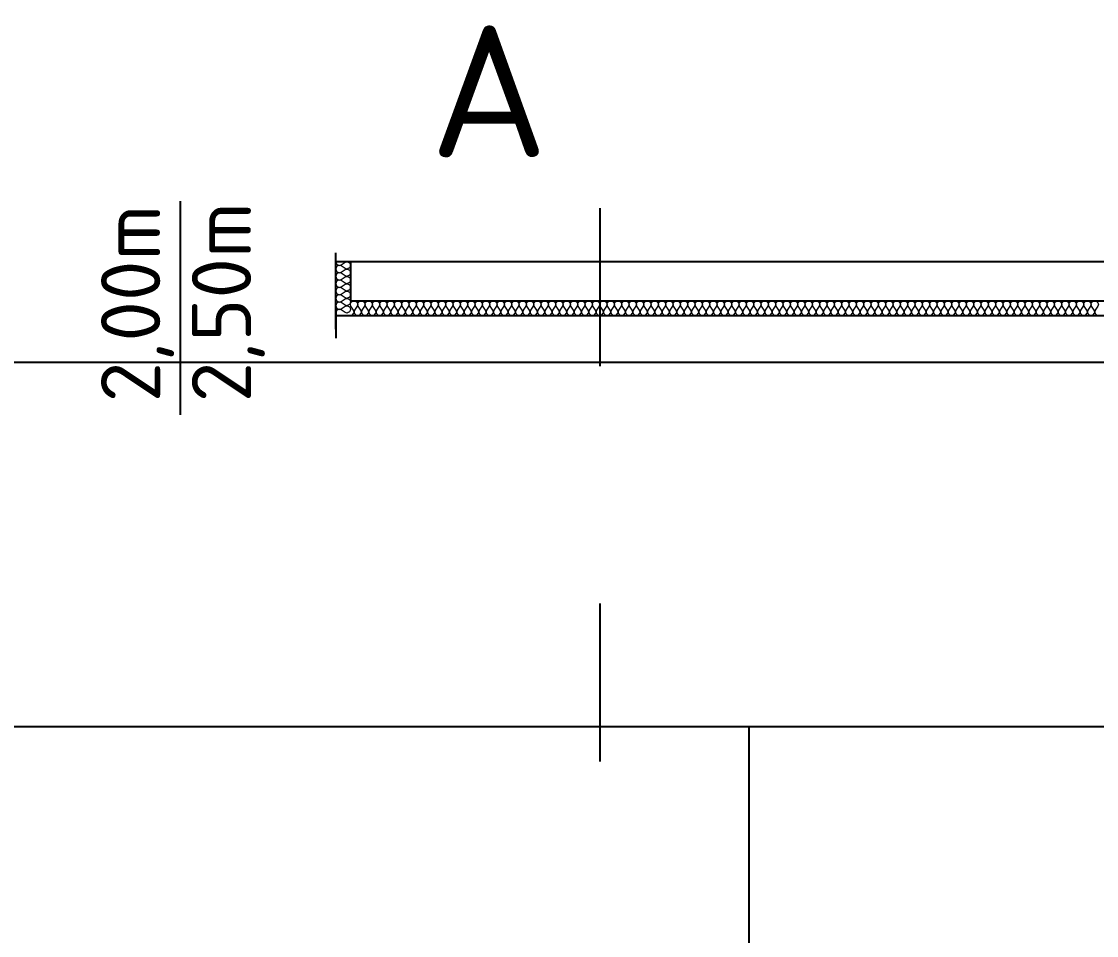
# Model space of a CAD drawing. Header units: metres. Extents: x 125 to 1179, y 511 to 749.
# Drawn here: x 361.8 to 443.4, y 648.2 to 717.6 of the extents above; entities that cross this region are included whole.
import ezdxf

# ---------------------------------------------------------------- set-up
doc = ezdxf.new("R2010")
doc.units = ezdxf.units.M
doc.linetypes.add('ACAD_ISO03W100', pattern=[30, 12, -18])
doc.layers.add('machine room', color=7, linetype='Continuous')
doc.layers.add('Text18', color=8, linetype='Continuous', lineweight=18)
doc.styles.get("Standard").update_dxf_attribs({"font": 'arial.ttf'})

msp = doc.modelspace()

# ---------------------------------------------------------------- linework, layer by layer
for p, q in [((385.661, 694.21), (385.661, 700.012)), ((735.692, 699.329), (385.661, 699.329)), ((386.784, 699.329), (386.784, 696.369)), ((385.661, 695.927), (385.661, 693.527)), ((386.784, 696.369), (532.321, 696.369)), ((385.661, 695.245), (531.197, 695.245))]:
    msp.add_line(p, q)
at = {"color": 152, "true_color": 0x2776bb}
msp.add_line((530.377, 691.675), (354.774, 691.675), dxfattribs=at)
at = {"color": 30, "true_color": 0xf26722}
for p, q in [((446.213, 664.036), (350.148, 664.036)), ((417.016, 627.139), (417.016, 664.036))]:
    msp.add_line(p, q, dxfattribs=at)
at = {"layer": 'machine room', "linetype": 'ACAD_ISO03W100'}
msp.add_line((405.719, 511.399), (405.719, 717.557), dxfattribs=at)
at = {"layer": 'machine room'}
msp.add_line((373.894, 687.698), (373.894, 703.915), dxfattribs=at)
at = {"layer": 'Text18', "color": 0, "ltscale": 0.5}
for points, knots in [([(385.661, 699.329), (385.662, 699.198), (386.024, 698.833), (386.308, 699.359), (386.523, 699.329)], [1.2768335, 1.2768335, 1.2768335, 1.2768335, 1.6131741, 2.2173264, 2.2173264, 2.2173264, 2.2173264]), ([(386.523, 699.329), (386.643, 699.313), (386.904, 699.051), (386.409, 698.554), (386.025, 699.274), (385.661, 698.898), (385.661, 698.773)], [2.217326, 2.217326, 2.217326, 2.217326, 2.553667, 2.890008, 3.49416, 3.830501, 3.830501, 3.830501, 3.830501]), ([(385.661, 698.773), (385.662, 698.642), (386.024, 698.277), (386.308, 698.803), (386.523, 698.773)], [1.2768335, 1.2768335, 1.2768335, 1.2768335, 1.6131741, 2.2173264, 2.2173264, 2.2173264, 2.2173264]), ([(386.523, 698.773), (386.643, 698.756), (386.904, 698.495), (386.409, 697.998), (386.025, 698.718), (385.661, 698.341), (385.661, 698.217)], [2.217326, 2.217326, 2.217326, 2.217326, 2.553667, 2.890008, 3.49416, 3.830501, 3.830501, 3.830501, 3.830501]), ([(385.661, 698.217), (385.662, 698.086), (386.024, 697.72), (386.308, 698.246), (386.523, 698.217)], [1.2768335, 1.2768335, 1.2768335, 1.2768335, 1.6131741, 2.2173264, 2.2173264, 2.2173264, 2.2173264]), ([(386.523, 698.217), (386.643, 698.2), (386.904, 697.939), (386.409, 697.441), (386.025, 698.162), (385.661, 697.785), (385.661, 697.66)], [2.217326, 2.217326, 2.217326, 2.217326, 2.553667, 2.890008, 3.49416, 3.830501, 3.830501, 3.830501, 3.830501]), ([(385.661, 697.66), (385.662, 697.53), (386.024, 697.164), (386.308, 697.69), (386.523, 697.66)], [1.2768335, 1.2768335, 1.2768335, 1.2768335, 1.6131741, 2.2173264, 2.2173264, 2.2173264, 2.2173264]), ([(386.523, 697.66), (386.643, 697.644), (386.904, 697.382), (386.409, 696.885), (386.025, 697.606), (385.661, 697.229), (385.661, 697.104)], [2.217326, 2.217326, 2.217326, 2.217326, 2.553667, 2.890008, 3.49416, 3.830501, 3.830501, 3.830501, 3.830501]), ([(385.661, 697.104), (385.662, 696.973), (386.024, 696.608), (386.308, 697.134), (386.523, 697.104)], [1.2768335, 1.2768335, 1.2768335, 1.2768335, 1.6131741, 2.2173264, 2.2173264, 2.2173264, 2.2173264]), ([(386.523, 697.104), (386.643, 697.087), (386.904, 696.826), (386.409, 696.329), (386.025, 697.049), (385.661, 696.672), (385.661, 696.548)], [2.217326, 2.217326, 2.217326, 2.217326, 2.553667, 2.890008, 3.49416, 3.830501, 3.830501, 3.830501, 3.830501]), ([(385.661, 696.548), (385.662, 696.417), (386.024, 696.051), (386.308, 696.578), (386.523, 696.548)], [1.2768335, 1.2768335, 1.2768335, 1.2768335, 1.6131741, 2.2173264, 2.2173264, 2.2173264, 2.2173264]), ([(386.523, 696.548), (386.643, 696.531), (386.904, 696.27), (386.409, 695.772), (386.025, 696.493), (385.661, 696.116), (385.661, 695.991)], [2.217326, 2.217326, 2.217326, 2.217326, 2.553667, 2.890008, 3.49416, 3.830501, 3.830501, 3.830501, 3.830501]), ([(385.661, 695.991), (385.662, 695.861), (386.024, 695.495), (386.308, 696.021), (386.523, 695.991)], [1.2768335, 1.2768335, 1.2768335, 1.2768335, 1.6131741, 2.2173264, 2.2173264, 2.2173264, 2.2173264]), ([(386.523, 695.991), (386.643, 695.975), (386.904, 695.713), (386.409, 695.216), (386.025, 695.937), (385.661, 695.56), (385.661, 695.435)], [2.217326, 2.217326, 2.217326, 2.217326, 2.553667, 2.890008, 3.49416, 3.830501, 3.830501, 3.830501, 3.830501]), ([(386.773, 695.245), (386.904, 695.246), (387.27, 695.609), (386.744, 695.892), (386.773, 696.107)], [1.2768335, 1.2768335, 1.2768335, 1.2768335, 1.6131741, 2.2173264, 2.2173264, 2.2173264, 2.2173264]), ([(386.773, 696.107), (386.79, 696.227), (387.051, 696.488), (387.549, 695.993), (386.828, 695.609), (387.205, 695.246), (387.33, 695.245)], [2.217326, 2.217326, 2.217326, 2.217326, 2.553667, 2.890008, 3.49416, 3.830501, 3.830501, 3.830501, 3.830501]), ([(387.33, 695.245), (387.461, 695.246), (387.826, 695.609), (387.3, 695.892), (387.33, 696.107)], [1.2768335, 1.2768335, 1.2768335, 1.2768335, 1.6131741, 2.2173264, 2.2173264, 2.2173264, 2.2173264]), ([(387.33, 696.107), (387.346, 696.227), (387.608, 696.488), (388.105, 695.993), (387.385, 695.609), (387.761, 695.246), (387.886, 695.245)], [2.217326, 2.217326, 2.217326, 2.217326, 2.553667, 2.890008, 3.49416, 3.830501, 3.830501, 3.830501, 3.830501]), ([(387.886, 695.245), (388.017, 695.246), (388.382, 695.609), (387.856, 695.892), (387.886, 696.107)], [1.2768335, 1.2768335, 1.2768335, 1.2768335, 1.6131741, 2.2173264, 2.2173264, 2.2173264, 2.2173264]), ([(387.886, 696.107), (387.903, 696.227), (388.164, 696.488), (388.661, 695.993), (387.941, 695.609), (388.318, 695.246), (388.442, 695.245)], [2.217326, 2.217326, 2.217326, 2.217326, 2.553667, 2.890008, 3.49416, 3.830501, 3.830501, 3.830501, 3.830501]), ([(388.442, 695.245), (388.573, 695.246), (388.939, 695.609), (388.413, 695.892), (388.442, 696.107)], [1.2768335, 1.2768335, 1.2768335, 1.2768335, 1.6131741, 2.2173264, 2.2173264, 2.2173264, 2.2173264]), ([(388.442, 696.107), (388.459, 696.227), (388.72, 696.488), (389.218, 695.993), (388.497, 695.609), (388.874, 695.246), (388.999, 695.245)], [2.217326, 2.217326, 2.217326, 2.217326, 2.553667, 2.890008, 3.49416, 3.830501, 3.830501, 3.830501, 3.830501]), ([(388.999, 695.245), (389.129, 695.246), (389.495, 695.609), (388.969, 695.892), (388.999, 696.107)], [1.2768335, 1.2768335, 1.2768335, 1.2768335, 1.6131741, 2.2173264, 2.2173264, 2.2173264, 2.2173264]), ([(388.999, 696.107), (389.015, 696.227), (389.277, 696.488), (389.774, 695.993), (389.053, 695.609), (389.43, 695.246), (389.555, 695.245)], [2.217326, 2.217326, 2.217326, 2.217326, 2.553667, 2.890008, 3.49416, 3.830501, 3.830501, 3.830501, 3.830501]), ([(389.555, 695.245), (389.686, 695.246), (390.051, 695.609), (389.525, 695.892), (389.555, 696.107)], [1.2768335, 1.2768335, 1.2768335, 1.2768335, 1.6131741, 2.2173264, 2.2173264, 2.2173264, 2.2173264]), ([(389.555, 696.107), (389.572, 696.227), (389.833, 696.488), (390.33, 695.993), (389.61, 695.609), (389.987, 695.246), (390.111, 695.245)], [2.217326, 2.217326, 2.217326, 2.217326, 2.553667, 2.890008, 3.49416, 3.830501, 3.830501, 3.830501, 3.830501]), ([(390.111, 695.245), (390.242, 695.246), (390.608, 695.609), (390.081, 695.892), (390.111, 696.107)], [1.2768335, 1.2768335, 1.2768335, 1.2768335, 1.6131741, 2.2173264, 2.2173264, 2.2173264, 2.2173264]), ([(390.111, 696.107), (390.128, 696.227), (390.389, 696.488), (390.887, 695.993), (390.166, 695.609), (390.543, 695.246), (390.668, 695.245)], [2.217326, 2.217326, 2.217326, 2.217326, 2.553667, 2.890008, 3.49416, 3.830501, 3.830501, 3.830501, 3.830501]), ([(390.668, 695.245), (390.798, 695.246), (391.164, 695.609), (390.638, 695.892), (390.668, 696.107)], [1.2768335, 1.2768335, 1.2768335, 1.2768335, 1.6131741, 2.2173264, 2.2173264, 2.2173264, 2.2173264]), ([(390.668, 696.107), (390.684, 696.227), (390.946, 696.488), (391.443, 695.993), (390.722, 695.609), (391.099, 695.246), (391.224, 695.245)], [2.217326, 2.217326, 2.217326, 2.217326, 2.553667, 2.890008, 3.49416, 3.830501, 3.830501, 3.830501, 3.830501]), ([(391.224, 695.245), (391.355, 695.246), (391.72, 695.609), (391.194, 695.892), (391.224, 696.107)], [1.2768335, 1.2768335, 1.2768335, 1.2768335, 1.6131741, 2.2173264, 2.2173264, 2.2173264, 2.2173264]), ([(391.224, 696.107), (391.241, 696.227), (391.502, 696.488), (391.999, 695.993), (391.279, 695.609), (391.656, 695.246), (391.78, 695.245)], [2.217326, 2.217326, 2.217326, 2.217326, 2.553667, 2.890008, 3.49416, 3.830501, 3.830501, 3.830501, 3.830501]), ([(391.78, 695.245), (391.911, 695.246), (392.277, 695.609), (391.75, 695.892), (391.78, 696.107)], [1.2768335, 1.2768335, 1.2768335, 1.2768335, 1.6131741, 2.2173264, 2.2173264, 2.2173264, 2.2173264]), ([(391.78, 696.107), (391.797, 696.227), (392.058, 696.488), (392.556, 695.993), (391.835, 695.609), (392.212, 695.246), (392.337, 695.245)], [2.217326, 2.217326, 2.217326, 2.217326, 2.553667, 2.890008, 3.49416, 3.830501, 3.830501, 3.830501, 3.830501]), ([(392.337, 695.245), (392.467, 695.246), (392.833, 695.609), (392.307, 695.892), (392.337, 696.107)], [1.2768335, 1.2768335, 1.2768335, 1.2768335, 1.6131741, 2.2173264, 2.2173264, 2.2173264, 2.2173264]), ([(392.337, 696.107), (392.353, 696.227), (392.615, 696.488), (393.112, 695.993), (392.391, 695.609), (392.768, 695.246), (392.893, 695.245)], [2.217326, 2.217326, 2.217326, 2.217326, 2.553667, 2.890008, 3.49416, 3.830501, 3.830501, 3.830501, 3.830501]), ([(392.893, 695.245), (393.024, 695.246), (393.389, 695.609), (392.863, 695.892), (392.893, 696.107)], [1.2768335, 1.2768335, 1.2768335, 1.2768335, 1.6131741, 2.2173264, 2.2173264, 2.2173264, 2.2173264]), ([(392.893, 696.107), (392.91, 696.227), (393.171, 696.488), (393.668, 695.993), (392.948, 695.609), (393.325, 695.246), (393.449, 695.245)], [2.217326, 2.217326, 2.217326, 2.217326, 2.553667, 2.890008, 3.49416, 3.830501, 3.830501, 3.830501, 3.830501]), ([(393.449, 695.245), (393.58, 695.246), (393.946, 695.609), (393.419, 695.892), (393.449, 696.107)], [1.2768335, 1.2768335, 1.2768335, 1.2768335, 1.6131741, 2.2173264, 2.2173264, 2.2173264, 2.2173264]), ([(393.449, 696.107), (393.466, 696.227), (393.727, 696.488), (394.225, 695.993), (393.504, 695.609), (393.881, 695.246), (394.006, 695.245)], [2.217326, 2.217326, 2.217326, 2.217326, 2.553667, 2.890008, 3.49416, 3.830501, 3.830501, 3.830501, 3.830501]), ([(394.006, 695.245), (394.136, 695.246), (394.502, 695.609), (393.976, 695.892), (394.006, 696.107)], [1.2768335, 1.2768335, 1.2768335, 1.2768335, 1.6131741, 2.2173264, 2.2173264, 2.2173264, 2.2173264]), ([(394.006, 696.107), (394.022, 696.227), (394.284, 696.488), (394.781, 695.993), (394.06, 695.609), (394.437, 695.246), (394.562, 695.245)], [2.217326, 2.217326, 2.217326, 2.217326, 2.553667, 2.890008, 3.49416, 3.830501, 3.830501, 3.830501, 3.830501]), ([(394.562, 695.245), (394.693, 695.246), (395.058, 695.609), (394.532, 695.892), (394.562, 696.107)], [1.2768335, 1.2768335, 1.2768335, 1.2768335, 1.6131741, 2.2173264, 2.2173264, 2.2173264, 2.2173264]), ([(394.562, 696.107), (394.579, 696.227), (394.84, 696.488), (395.337, 695.993), (394.617, 695.609), (394.994, 695.246), (395.118, 695.245)], [2.217326, 2.217326, 2.217326, 2.217326, 2.553667, 2.890008, 3.49416, 3.830501, 3.830501, 3.830501, 3.830501]), ([(395.118, 695.245), (395.249, 695.246), (395.615, 695.609), (395.088, 695.892), (395.118, 696.107)], [1.2768335, 1.2768335, 1.2768335, 1.2768335, 1.6131741, 2.2173264, 2.2173264, 2.2173264, 2.2173264]), ([(395.118, 696.107), (395.135, 696.227), (395.396, 696.488), (395.894, 695.993), (395.173, 695.609), (395.55, 695.246), (395.675, 695.245)], [2.217326, 2.217326, 2.217326, 2.217326, 2.553667, 2.890008, 3.49416, 3.830501, 3.830501, 3.830501, 3.830501]), ([(395.675, 695.245), (395.805, 695.246), (396.171, 695.609), (395.645, 695.892), (395.675, 696.107)], [1.2768335, 1.2768335, 1.2768335, 1.2768335, 1.6131741, 2.2173264, 2.2173264, 2.2173264, 2.2173264]), ([(395.675, 696.107), (395.691, 696.227), (395.953, 696.488), (396.45, 695.993), (395.729, 695.609), (396.106, 695.246), (396.231, 695.245)], [2.217326, 2.217326, 2.217326, 2.217326, 2.553667, 2.890008, 3.49416, 3.830501, 3.830501, 3.830501, 3.830501]), ([(396.231, 695.245), (396.362, 695.246), (396.727, 695.609), (396.201, 695.892), (396.231, 696.107)], [1.2768335, 1.2768335, 1.2768335, 1.2768335, 1.6131741, 2.2173264, 2.2173264, 2.2173264, 2.2173264]), ([(396.231, 696.107), (396.248, 696.227), (396.509, 696.488), (397.006, 695.993), (396.286, 695.609), (396.663, 695.246), (396.787, 695.245)], [2.217326, 2.217326, 2.217326, 2.217326, 2.553667, 2.890008, 3.49416, 3.830501, 3.830501, 3.830501, 3.830501]), ([(396.787, 695.245), (396.918, 695.246), (397.284, 695.609), (396.757, 695.892), (396.787, 696.107)], [1.2768335, 1.2768335, 1.2768335, 1.2768335, 1.6131741, 2.2173264, 2.2173264, 2.2173264, 2.2173264]), ([(396.787, 696.107), (396.804, 696.227), (397.065, 696.488), (397.563, 695.993), (396.842, 695.609), (397.219, 695.246), (397.344, 695.245)], [2.217326, 2.217326, 2.217326, 2.217326, 2.553667, 2.890008, 3.49416, 3.830501, 3.830501, 3.830501, 3.830501]), ([(397.344, 695.245), (397.474, 695.246), (397.84, 695.609), (397.314, 695.892), (397.344, 696.107)], [1.2768335, 1.2768335, 1.2768335, 1.2768335, 1.6131741, 2.2173264, 2.2173264, 2.2173264, 2.2173264]), ([(397.344, 696.107), (397.36, 696.227), (397.622, 696.488), (398.119, 695.993), (397.398, 695.609), (397.775, 695.246), (397.9, 695.245)], [2.217326, 2.217326, 2.217326, 2.217326, 2.553667, 2.890008, 3.49416, 3.830501, 3.830501, 3.830501, 3.830501]), ([(397.9, 695.245), (398.031, 695.246), (398.396, 695.609), (397.87, 695.892), (397.9, 696.107)], [1.2768335, 1.2768335, 1.2768335, 1.2768335, 1.6131741, 2.2173264, 2.2173264, 2.2173264, 2.2173264]), ([(397.9, 696.107), (397.917, 696.227), (398.178, 696.488), (398.675, 695.993), (397.955, 695.609), (398.332, 695.246), (398.456, 695.245)], [2.217326, 2.217326, 2.217326, 2.217326, 2.553667, 2.890008, 3.49416, 3.830501, 3.830501, 3.830501, 3.830501]), ([(398.456, 695.245), (398.587, 695.246), (398.953, 695.609), (398.426, 695.892), (398.456, 696.107)], [1.2768335, 1.2768335, 1.2768335, 1.2768335, 1.6131741, 2.2173264, 2.2173264, 2.2173264, 2.2173264]), ([(398.456, 696.107), (398.473, 696.227), (398.734, 696.488), (399.232, 695.993), (398.511, 695.609), (398.888, 695.246), (399.013, 695.245)], [2.217326, 2.217326, 2.217326, 2.217326, 2.553667, 2.890008, 3.49416, 3.830501, 3.830501, 3.830501, 3.830501]), ([(399.013, 695.245), (399.143, 695.246), (399.509, 695.609), (398.983, 695.892), (399.013, 696.107)], [1.2768335, 1.2768335, 1.2768335, 1.2768335, 1.6131741, 2.2173264, 2.2173264, 2.2173264, 2.2173264]), ([(399.013, 696.107), (399.029, 696.227), (399.291, 696.488), (399.788, 695.993), (399.067, 695.609), (399.444, 695.246), (399.569, 695.245)], [2.217326, 2.217326, 2.217326, 2.217326, 2.553667, 2.890008, 3.49416, 3.830501, 3.830501, 3.830501, 3.830501]), ([(399.569, 695.245), (399.7, 695.246), (400.065, 695.609), (399.539, 695.892), (399.569, 696.107)], [1.2768335, 1.2768335, 1.2768335, 1.2768335, 1.6131741, 2.2173264, 2.2173264, 2.2173264, 2.2173264]), ([(399.569, 696.107), (399.586, 696.227), (399.847, 696.488), (400.344, 695.993), (399.624, 695.609), (400.001, 695.246), (400.125, 695.245)], [2.217326, 2.217326, 2.217326, 2.217326, 2.553667, 2.890008, 3.49416, 3.830501, 3.830501, 3.830501, 3.830501]), ([(400.125, 695.245), (400.256, 695.246), (400.622, 695.609), (400.095, 695.892), (400.125, 696.107)], [1.2768335, 1.2768335, 1.2768335, 1.2768335, 1.6131741, 2.2173264, 2.2173264, 2.2173264, 2.2173264]), ([(400.125, 696.107), (400.142, 696.227), (400.403, 696.488), (400.901, 695.993), (400.18, 695.609), (400.557, 695.246), (400.682, 695.245)], [2.217326, 2.217326, 2.217326, 2.217326, 2.553667, 2.890008, 3.49416, 3.830501, 3.830501, 3.830501, 3.830501]), ([(400.682, 695.245), (400.812, 695.246), (401.178, 695.609), (400.652, 695.892), (400.682, 696.107)], [1.2768335, 1.2768335, 1.2768335, 1.2768335, 1.6131741, 2.2173264, 2.2173264, 2.2173264, 2.2173264]), ([(400.682, 696.107), (400.698, 696.227), (400.959, 696.488), (401.457, 695.993), (400.736, 695.609), (401.113, 695.246), (401.238, 695.245)], [2.217326, 2.217326, 2.217326, 2.217326, 2.553667, 2.890008, 3.49416, 3.830501, 3.830501, 3.830501, 3.830501]), ([(401.238, 695.245), (401.369, 695.246), (401.734, 695.609), (401.208, 695.892), (401.238, 696.107)], [1.2768335, 1.2768335, 1.2768335, 1.2768335, 1.6131741, 2.2173264, 2.2173264, 2.2173264, 2.2173264]), ([(401.238, 696.107), (401.254, 696.227), (401.516, 696.488), (402.013, 695.993), (401.293, 695.609), (401.669, 695.246), (401.794, 695.245)], [2.217326, 2.217326, 2.217326, 2.217326, 2.553667, 2.890008, 3.49416, 3.830501, 3.830501, 3.830501, 3.830501]), ([(401.794, 695.245), (401.925, 695.246), (402.29, 695.609), (401.764, 695.892), (401.794, 696.107)], [1.2768335, 1.2768335, 1.2768335, 1.2768335, 1.6131741, 2.2173264, 2.2173264, 2.2173264, 2.2173264]), ([(401.794, 696.107), (401.811, 696.227), (402.072, 696.488), (402.57, 695.993), (401.849, 695.609), (402.226, 695.246), (402.35, 695.245)], [2.217326, 2.217326, 2.217326, 2.217326, 2.553667, 2.890008, 3.49416, 3.830501, 3.830501, 3.830501, 3.830501]), ([(402.35, 695.245), (402.481, 695.246), (402.847, 695.609), (402.321, 695.892), (402.35, 696.107)], [1.2768335, 1.2768335, 1.2768335, 1.2768335, 1.6131741, 2.2173264, 2.2173264, 2.2173264, 2.2173264]), ([(402.35, 696.107), (402.367, 696.227), (402.628, 696.488), (403.126, 695.993), (402.405, 695.609), (402.782, 695.246), (402.907, 695.245)], [2.217326, 2.217326, 2.217326, 2.217326, 2.553667, 2.890008, 3.49416, 3.830501, 3.830501, 3.830501, 3.830501]), ([(402.907, 695.245), (403.038, 695.246), (403.403, 695.609), (402.877, 695.892), (402.907, 696.107)], [1.2768335, 1.2768335, 1.2768335, 1.2768335, 1.6131741, 2.2173264, 2.2173264, 2.2173264, 2.2173264]), ([(402.907, 696.107), (402.923, 696.227), (403.185, 696.488), (403.682, 695.993), (402.962, 695.609), (403.338, 695.246), (403.463, 695.245)], [2.217326, 2.217326, 2.217326, 2.217326, 2.553667, 2.890008, 3.49416, 3.830501, 3.830501, 3.830501, 3.830501]), ([(403.463, 695.245), (403.594, 695.246), (403.959, 695.609), (403.433, 695.892), (403.463, 696.107)], [1.2768335, 1.2768335, 1.2768335, 1.2768335, 1.6131741, 2.2173264, 2.2173264, 2.2173264, 2.2173264]), ([(403.463, 696.107), (403.48, 696.227), (403.741, 696.488), (404.239, 695.993), (403.518, 695.609), (403.895, 695.246), (404.019, 695.245)], [2.217326, 2.217326, 2.217326, 2.217326, 2.553667, 2.890008, 3.49416, 3.830501, 3.830501, 3.830501, 3.830501]), ([(404.019, 695.245), (404.15, 695.246), (404.516, 695.609), (403.99, 695.892), (404.019, 696.107)], [1.2768335, 1.2768335, 1.2768335, 1.2768335, 1.6131741, 2.2173264, 2.2173264, 2.2173264, 2.2173264]), ([(404.019, 696.107), (404.036, 696.227), (404.297, 696.488), (404.795, 695.993), (404.074, 695.609), (404.451, 695.246), (404.576, 695.245)], [2.217326, 2.217326, 2.217326, 2.217326, 2.553667, 2.890008, 3.49416, 3.830501, 3.830501, 3.830501, 3.830501]), ([(404.576, 695.245), (404.707, 695.246), (405.072, 695.609), (404.546, 695.892), (404.576, 696.107)], [1.2768335, 1.2768335, 1.2768335, 1.2768335, 1.6131741, 2.2173264, 2.2173264, 2.2173264, 2.2173264]), ([(404.576, 696.107), (404.592, 696.227), (404.854, 696.488), (405.351, 695.993), (404.631, 695.609), (405.007, 695.246), (405.132, 695.245)], [2.217326, 2.217326, 2.217326, 2.217326, 2.553667, 2.890008, 3.49416, 3.830501, 3.830501, 3.830501, 3.830501]), ([(405.132, 695.245), (405.263, 695.246), (405.628, 695.609), (405.102, 695.892), (405.132, 696.107)], [1.2768335, 1.2768335, 1.2768335, 1.2768335, 1.6131741, 2.2173264, 2.2173264, 2.2173264, 2.2173264]), ([(405.132, 696.107), (405.149, 696.227), (405.41, 696.488), (405.908, 695.993), (405.187, 695.609), (405.564, 695.246), (405.688, 695.245)], [2.217326, 2.217326, 2.217326, 2.217326, 2.553667, 2.890008, 3.49416, 3.830501, 3.830501, 3.830501, 3.830501]), ([(405.688, 695.245), (405.819, 695.246), (406.185, 695.609), (405.659, 695.892), (405.688, 696.107)], [1.2768335, 1.2768335, 1.2768335, 1.2768335, 1.6131741, 2.2173264, 2.2173264, 2.2173264, 2.2173264]), ([(405.688, 696.107), (405.705, 696.227), (405.966, 696.488), (406.464, 695.993), (405.743, 695.609), (406.12, 695.246), (406.245, 695.245)], [2.217326, 2.217326, 2.217326, 2.217326, 2.553667, 2.890008, 3.49416, 3.830501, 3.830501, 3.830501, 3.830501]), ([(406.245, 695.245), (406.375, 695.246), (406.741, 695.609), (406.215, 695.892), (406.245, 696.107)], [1.2768335, 1.2768335, 1.2768335, 1.2768335, 1.6131741, 2.2173264, 2.2173264, 2.2173264, 2.2173264]), ([(406.245, 696.107), (406.261, 696.227), (406.523, 696.488), (407.02, 695.993), (406.299, 695.609), (406.676, 695.246), (406.801, 695.245)], [2.217326, 2.217326, 2.217326, 2.217326, 2.553667, 2.890008, 3.49416, 3.830501, 3.830501, 3.830501, 3.830501]), ([(406.801, 695.245), (406.932, 695.246), (407.297, 695.609), (406.771, 695.892), (406.801, 696.107)], [1.2768335, 1.2768335, 1.2768335, 1.2768335, 1.6131741, 2.2173264, 2.2173264, 2.2173264, 2.2173264]), ([(406.801, 696.107), (406.818, 696.227), (407.079, 696.488), (407.576, 695.993), (406.856, 695.609), (407.233, 695.246), (407.357, 695.245)], [2.217326, 2.217326, 2.217326, 2.217326, 2.553667, 2.890008, 3.49416, 3.830501, 3.830501, 3.830501, 3.830501]), ([(407.357, 695.245), (407.488, 695.246), (407.854, 695.609), (407.327, 695.892), (407.357, 696.107)], [1.2768335, 1.2768335, 1.2768335, 1.2768335, 1.6131741, 2.2173264, 2.2173264, 2.2173264, 2.2173264]), ([(407.357, 696.107), (407.374, 696.227), (407.635, 696.488), (408.133, 695.993), (407.412, 695.609), (407.789, 695.246), (407.914, 695.245)], [2.217326, 2.217326, 2.217326, 2.217326, 2.553667, 2.890008, 3.49416, 3.830501, 3.830501, 3.830501, 3.830501]), ([(407.914, 695.245), (408.044, 695.246), (408.41, 695.609), (407.884, 695.892), (407.914, 696.107)], [1.2768335, 1.2768335, 1.2768335, 1.2768335, 1.6131741, 2.2173264, 2.2173264, 2.2173264, 2.2173264]), ([(407.914, 696.107), (407.93, 696.227), (408.192, 696.488), (408.689, 695.993), (407.968, 695.609), (408.345, 695.246), (408.47, 695.245)], [2.217326, 2.217326, 2.217326, 2.217326, 2.553667, 2.890008, 3.49416, 3.830501, 3.830501, 3.830501, 3.830501]), ([(408.47, 695.245), (408.601, 695.246), (408.966, 695.609), (408.44, 695.892), (408.47, 696.107)], [1.2768335, 1.2768335, 1.2768335, 1.2768335, 1.6131741, 2.2173264, 2.2173264, 2.2173264, 2.2173264]), ([(408.47, 696.107), (408.487, 696.227), (408.748, 696.488), (409.245, 695.993), (408.525, 695.609), (408.902, 695.246), (409.026, 695.245)], [2.217326, 2.217326, 2.217326, 2.217326, 2.553667, 2.890008, 3.49416, 3.830501, 3.830501, 3.830501, 3.830501]), ([(409.026, 695.245), (409.157, 695.246), (409.523, 695.609), (408.996, 695.892), (409.026, 696.107)], [1.2768335, 1.2768335, 1.2768335, 1.2768335, 1.6131741, 2.2173264, 2.2173264, 2.2173264, 2.2173264]), ([(409.026, 696.107), (409.043, 696.227), (409.304, 696.488), (409.802, 695.993), (409.081, 695.609), (409.458, 695.246), (409.583, 695.245)], [2.217326, 2.217326, 2.217326, 2.217326, 2.553667, 2.890008, 3.49416, 3.830501, 3.830501, 3.830501, 3.830501]), ([(409.583, 695.245), (409.713, 695.246), (410.079, 695.609), (409.553, 695.892), (409.583, 696.107)], [1.2768335, 1.2768335, 1.2768335, 1.2768335, 1.6131741, 2.2173264, 2.2173264, 2.2173264, 2.2173264]), ([(409.583, 696.107), (409.599, 696.227), (409.861, 696.488), (410.358, 695.993), (409.637, 695.609), (410.014, 695.246), (410.139, 695.245)], [2.217326, 2.217326, 2.217326, 2.217326, 2.553667, 2.890008, 3.49416, 3.830501, 3.830501, 3.830501, 3.830501]), ([(410.139, 695.245), (410.27, 695.246), (410.635, 695.609), (410.109, 695.892), (410.139, 696.107)], [1.2768335, 1.2768335, 1.2768335, 1.2768335, 1.6131741, 2.2173264, 2.2173264, 2.2173264, 2.2173264]), ([(410.139, 696.107), (410.156, 696.227), (410.417, 696.488), (410.914, 695.993), (410.194, 695.609), (410.571, 695.246), (410.695, 695.245)], [2.217326, 2.217326, 2.217326, 2.217326, 2.553667, 2.890008, 3.49416, 3.830501, 3.830501, 3.830501, 3.830501]), ([(410.695, 695.245), (410.826, 695.246), (411.192, 695.609), (410.665, 695.892), (410.695, 696.107)], [1.2768335, 1.2768335, 1.2768335, 1.2768335, 1.6131741, 2.2173264, 2.2173264, 2.2173264, 2.2173264]), ([(410.695, 696.107), (410.712, 696.227), (410.973, 696.488), (411.471, 695.993), (410.75, 695.609), (411.127, 695.246), (411.252, 695.245)], [2.217326, 2.217326, 2.217326, 2.217326, 2.553667, 2.890008, 3.49416, 3.830501, 3.830501, 3.830501, 3.830501]), ([(411.252, 695.245), (411.382, 695.246), (411.748, 695.609), (411.222, 695.892), (411.252, 696.107)], [1.2768335, 1.2768335, 1.2768335, 1.2768335, 1.6131741, 2.2173264, 2.2173264, 2.2173264, 2.2173264]), ([(411.252, 696.107), (411.268, 696.227), (411.53, 696.488), (412.027, 695.993), (411.306, 695.609), (411.683, 695.246), (411.808, 695.245)], [2.217326, 2.217326, 2.217326, 2.217326, 2.553667, 2.890008, 3.49416, 3.830501, 3.830501, 3.830501, 3.830501]), ([(411.808, 695.245), (411.939, 695.246), (412.304, 695.609), (411.778, 695.892), (411.808, 696.107)], [1.2768335, 1.2768335, 1.2768335, 1.2768335, 1.6131741, 2.2173264, 2.2173264, 2.2173264, 2.2173264]), ([(411.808, 696.107), (411.825, 696.227), (412.086, 696.488), (412.583, 695.993), (411.863, 695.609), (412.24, 695.246), (412.364, 695.245)], [2.217326, 2.217326, 2.217326, 2.217326, 2.553667, 2.890008, 3.49416, 3.830501, 3.830501, 3.830501, 3.830501]), ([(412.364, 695.245), (412.495, 695.246), (412.861, 695.609), (412.334, 695.892), (412.364, 696.107)], [1.2768335, 1.2768335, 1.2768335, 1.2768335, 1.6131741, 2.2173264, 2.2173264, 2.2173264, 2.2173264]), ([(412.364, 696.107), (412.381, 696.227), (412.642, 696.488), (413.14, 695.993), (412.419, 695.609), (412.796, 695.246), (412.921, 695.245)], [2.217326, 2.217326, 2.217326, 2.217326, 2.553667, 2.890008, 3.49416, 3.830501, 3.830501, 3.830501, 3.830501]), ([(412.921, 695.245), (413.051, 695.246), (413.417, 695.609), (412.891, 695.892), (412.921, 696.107)], [1.2768335, 1.2768335, 1.2768335, 1.2768335, 1.6131741, 2.2173264, 2.2173264, 2.2173264, 2.2173264]), ([(412.921, 696.107), (412.937, 696.227), (413.199, 696.488), (413.696, 695.993), (412.975, 695.609), (413.352, 695.246), (413.477, 695.245)], [2.217326, 2.217326, 2.217326, 2.217326, 2.553667, 2.890008, 3.49416, 3.830501, 3.830501, 3.830501, 3.830501]), ([(413.477, 695.245), (413.608, 695.246), (413.973, 695.609), (413.447, 695.892), (413.477, 696.107)], [1.2768335, 1.2768335, 1.2768335, 1.2768335, 1.6131741, 2.2173264, 2.2173264, 2.2173264, 2.2173264]), ([(413.477, 696.107), (413.494, 696.227), (413.755, 696.488), (414.252, 695.993), (413.532, 695.609), (413.909, 695.246), (414.033, 695.245)], [2.217326, 2.217326, 2.217326, 2.217326, 2.553667, 2.890008, 3.49416, 3.830501, 3.830501, 3.830501, 3.830501]), ([(414.033, 695.245), (414.164, 695.246), (414.53, 695.609), (414.003, 695.892), (414.033, 696.107)], [1.2768335, 1.2768335, 1.2768335, 1.2768335, 1.6131741, 2.2173264, 2.2173264, 2.2173264, 2.2173264]), ([(414.033, 696.107), (414.05, 696.227), (414.311, 696.488), (414.809, 695.993), (414.088, 695.609), (414.465, 695.246), (414.59, 695.245)], [2.217326, 2.217326, 2.217326, 2.217326, 2.553667, 2.890008, 3.49416, 3.830501, 3.830501, 3.830501, 3.830501]), ([(414.59, 695.245), (414.72, 695.246), (415.086, 695.609), (414.56, 695.892), (414.59, 696.107)], [1.2768335, 1.2768335, 1.2768335, 1.2768335, 1.6131741, 2.2173264, 2.2173264, 2.2173264, 2.2173264]), ([(414.59, 696.107), (414.606, 696.227), (414.868, 696.488), (415.365, 695.993), (414.644, 695.609), (415.021, 695.246), (415.146, 695.245)], [2.217326, 2.217326, 2.217326, 2.217326, 2.553667, 2.890008, 3.49416, 3.830501, 3.830501, 3.830501, 3.830501]), ([(415.146, 695.245), (415.277, 695.246), (415.642, 695.609), (415.116, 695.892), (415.146, 696.107)], [1.2768335, 1.2768335, 1.2768335, 1.2768335, 1.6131741, 2.2173264, 2.2173264, 2.2173264, 2.2173264]), ([(415.146, 696.107), (415.163, 696.227), (415.424, 696.488), (415.921, 695.993), (415.201, 695.609), (415.578, 695.246), (415.702, 695.245)], [2.217326, 2.217326, 2.217326, 2.217326, 2.553667, 2.890008, 3.49416, 3.830501, 3.830501, 3.830501, 3.830501]), ([(415.702, 695.245), (415.833, 695.246), (416.199, 695.609), (415.672, 695.892), (415.702, 696.107)], [1.2768335, 1.2768335, 1.2768335, 1.2768335, 1.6131741, 2.2173264, 2.2173264, 2.2173264, 2.2173264]), ([(415.702, 696.107), (415.719, 696.227), (415.98, 696.488), (416.478, 695.993), (415.757, 695.609), (416.134, 695.246), (416.259, 695.245)], [2.217326, 2.217326, 2.217326, 2.217326, 2.553667, 2.890008, 3.49416, 3.830501, 3.830501, 3.830501, 3.830501]), ([(416.259, 695.245), (416.389, 695.246), (416.755, 695.609), (416.229, 695.892), (416.259, 696.107)], [1.2768335, 1.2768335, 1.2768335, 1.2768335, 1.6131741, 2.2173264, 2.2173264, 2.2173264, 2.2173264]), ([(416.259, 696.107), (416.275, 696.227), (416.537, 696.488), (417.034, 695.993), (416.313, 695.609), (416.69, 695.246), (416.815, 695.245)], [2.217326, 2.217326, 2.217326, 2.217326, 2.553667, 2.890008, 3.49416, 3.830501, 3.830501, 3.830501, 3.830501]), ([(416.815, 695.245), (416.946, 695.246), (417.311, 695.609), (416.785, 695.892), (416.815, 696.107)], [1.2768335, 1.2768335, 1.2768335, 1.2768335, 1.6131741, 2.2173264, 2.2173264, 2.2173264, 2.2173264]), ([(416.815, 696.107), (416.832, 696.227), (417.093, 696.488), (417.59, 695.993), (416.87, 695.609), (417.247, 695.246), (417.371, 695.245)], [2.217326, 2.217326, 2.217326, 2.217326, 2.553667, 2.890008, 3.49416, 3.830501, 3.830501, 3.830501, 3.830501]), ([(417.371, 695.245), (417.502, 695.246), (417.868, 695.609), (417.341, 695.892), (417.371, 696.107)], [1.2768335, 1.2768335, 1.2768335, 1.2768335, 1.6131741, 2.2173264, 2.2173264, 2.2173264, 2.2173264]), ([(417.371, 696.107), (417.388, 696.227), (417.649, 696.488), (418.147, 695.993), (417.426, 695.609), (417.803, 695.246), (417.928, 695.245)], [2.217326, 2.217326, 2.217326, 2.217326, 2.553667, 2.890008, 3.49416, 3.830501, 3.830501, 3.830501, 3.830501]), ([(417.928, 695.245), (418.058, 695.246), (418.424, 695.609), (417.898, 695.892), (417.928, 696.107)], [1.2768335, 1.2768335, 1.2768335, 1.2768335, 1.6131741, 2.2173264, 2.2173264, 2.2173264, 2.2173264]), ([(417.928, 696.107), (417.944, 696.227), (418.206, 696.488), (418.703, 695.993), (417.982, 695.609), (418.359, 695.246), (418.484, 695.245)], [2.217326, 2.217326, 2.217326, 2.217326, 2.553667, 2.890008, 3.49416, 3.830501, 3.830501, 3.830501, 3.830501]), ([(418.484, 695.245), (418.615, 695.246), (418.98, 695.609), (418.454, 695.892), (418.484, 696.107)], [1.2768335, 1.2768335, 1.2768335, 1.2768335, 1.6131741, 2.2173264, 2.2173264, 2.2173264, 2.2173264]), ([(418.484, 696.107), (418.5, 696.227), (418.762, 696.488), (419.259, 695.993), (418.539, 695.609), (418.915, 695.246), (419.04, 695.245)], [2.217326, 2.217326, 2.217326, 2.217326, 2.553667, 2.890008, 3.49416, 3.830501, 3.830501, 3.830501, 3.830501]), ([(419.04, 695.245), (419.171, 695.246), (419.536, 695.609), (419.01, 695.892), (419.04, 696.107)], [1.2768335, 1.2768335, 1.2768335, 1.2768335, 1.6131741, 2.2173264, 2.2173264, 2.2173264, 2.2173264]), ([(419.04, 696.107), (419.057, 696.227), (419.318, 696.488), (419.816, 695.993), (419.095, 695.609), (419.472, 695.246), (419.596, 695.245)], [2.217326, 2.217326, 2.217326, 2.217326, 2.553667, 2.890008, 3.49416, 3.830501, 3.830501, 3.830501, 3.830501]), ([(419.596, 695.245), (419.727, 695.246), (420.093, 695.609), (419.567, 695.892), (419.596, 696.107)], [1.2768335, 1.2768335, 1.2768335, 1.2768335, 1.6131741, 2.2173264, 2.2173264, 2.2173264, 2.2173264]), ([(419.596, 696.107), (419.613, 696.227), (419.874, 696.488), (420.372, 695.993), (419.651, 695.609), (420.028, 695.246), (420.153, 695.245)], [2.217326, 2.217326, 2.217326, 2.217326, 2.553667, 2.890008, 3.49416, 3.830501, 3.830501, 3.830501, 3.830501]), ([(420.153, 695.245), (420.284, 695.246), (420.649, 695.609), (420.123, 695.892), (420.153, 696.107)], [1.2768335, 1.2768335, 1.2768335, 1.2768335, 1.6131741, 2.2173264, 2.2173264, 2.2173264, 2.2173264]), ([(420.153, 696.107), (420.169, 696.227), (420.431, 696.488), (420.928, 695.993), (420.208, 695.609), (420.584, 695.246), (420.709, 695.245)], [2.217326, 2.217326, 2.217326, 2.217326, 2.553667, 2.890008, 3.49416, 3.830501, 3.830501, 3.830501, 3.830501]), ([(420.709, 695.245), (420.84, 695.246), (421.205, 695.609), (420.679, 695.892), (420.709, 696.107)], [1.2768335, 1.2768335, 1.2768335, 1.2768335, 1.6131741, 2.2173264, 2.2173264, 2.2173264, 2.2173264]), ([(420.709, 696.107), (420.726, 696.227), (420.987, 696.488), (421.485, 695.993), (420.764, 695.609), (421.141, 695.246), (421.265, 695.245)], [2.217326, 2.217326, 2.217326, 2.217326, 2.553667, 2.890008, 3.49416, 3.830501, 3.830501, 3.830501, 3.830501]), ([(421.265, 695.245), (421.396, 695.246), (421.762, 695.609), (421.236, 695.892), (421.265, 696.107)], [1.2768335, 1.2768335, 1.2768335, 1.2768335, 1.6131741, 2.2173264, 2.2173264, 2.2173264, 2.2173264]), ([(421.265, 696.107), (421.282, 696.227), (421.543, 696.488), (422.041, 695.993), (421.32, 695.609), (421.697, 695.246), (421.822, 695.245)], [2.217326, 2.217326, 2.217326, 2.217326, 2.553667, 2.890008, 3.49416, 3.830501, 3.830501, 3.830501, 3.830501]), ([(421.822, 695.245), (421.953, 695.246), (422.318, 695.609), (421.792, 695.892), (421.822, 696.107)], [1.2768335, 1.2768335, 1.2768335, 1.2768335, 1.6131741, 2.2173264, 2.2173264, 2.2173264, 2.2173264]), ([(421.822, 696.107), (421.838, 696.227), (422.1, 696.488), (422.597, 695.993), (421.877, 695.609), (422.253, 695.246), (422.378, 695.245)], [2.217326, 2.217326, 2.217326, 2.217326, 2.553667, 2.890008, 3.49416, 3.830501, 3.830501, 3.830501, 3.830501]), ([(422.378, 695.245), (422.509, 695.246), (422.874, 695.609), (422.348, 695.892), (422.378, 696.107)], [1.2768335, 1.2768335, 1.2768335, 1.2768335, 1.6131741, 2.2173264, 2.2173264, 2.2173264, 2.2173264]), ([(422.378, 696.107), (422.395, 696.227), (422.656, 696.488), (423.154, 695.993), (422.433, 695.609), (422.81, 695.246), (422.934, 695.245)], [2.217326, 2.217326, 2.217326, 2.217326, 2.553667, 2.890008, 3.49416, 3.830501, 3.830501, 3.830501, 3.830501]), ([(422.934, 695.245), (423.065, 695.246), (423.431, 695.609), (422.905, 695.892), (422.934, 696.107)], [1.2768335, 1.2768335, 1.2768335, 1.2768335, 1.6131741, 2.2173264, 2.2173264, 2.2173264, 2.2173264]), ([(422.934, 696.107), (422.951, 696.227), (423.212, 696.488), (423.71, 695.993), (422.989, 695.609), (423.366, 695.246), (423.491, 695.245)], [2.217326, 2.217326, 2.217326, 2.217326, 2.553667, 2.890008, 3.49416, 3.830501, 3.830501, 3.830501, 3.830501]), ([(423.491, 695.245), (423.621, 695.246), (423.987, 695.609), (423.461, 695.892), (423.491, 696.107)], [1.2768335, 1.2768335, 1.2768335, 1.2768335, 1.6131741, 2.2173264, 2.2173264, 2.2173264, 2.2173264]), ([(423.491, 696.107), (423.507, 696.227), (423.769, 696.488), (424.266, 695.993), (423.545, 695.609), (423.922, 695.246), (424.047, 695.245)], [2.217326, 2.217326, 2.217326, 2.217326, 2.553667, 2.890008, 3.49416, 3.830501, 3.830501, 3.830501, 3.830501]), ([(424.047, 695.245), (424.178, 695.246), (424.543, 695.609), (424.017, 695.892), (424.047, 696.107)], [1.2768335, 1.2768335, 1.2768335, 1.2768335, 1.6131741, 2.2173264, 2.2173264, 2.2173264, 2.2173264]), ([(424.047, 696.107), (424.064, 696.227), (424.325, 696.488), (424.822, 695.993), (424.102, 695.609), (424.479, 695.246), (424.603, 695.245)], [2.217326, 2.217326, 2.217326, 2.217326, 2.553667, 2.890008, 3.49416, 3.830501, 3.830501, 3.830501, 3.830501]), ([(424.603, 695.245), (424.734, 695.246), (425.1, 695.609), (424.573, 695.892), (424.603, 696.107)], [1.2768335, 1.2768335, 1.2768335, 1.2768335, 1.6131741, 2.2173264, 2.2173264, 2.2173264, 2.2173264]), ([(424.603, 696.107), (424.62, 696.227), (424.881, 696.488), (425.379, 695.993), (424.658, 695.609), (425.035, 695.246), (425.16, 695.245)], [2.217326, 2.217326, 2.217326, 2.217326, 2.553667, 2.890008, 3.49416, 3.830501, 3.830501, 3.830501, 3.830501]), ([(425.16, 695.245), (425.29, 695.246), (425.656, 695.609), (425.13, 695.892), (425.16, 696.107)], [1.2768335, 1.2768335, 1.2768335, 1.2768335, 1.6131741, 2.2173264, 2.2173264, 2.2173264, 2.2173264]), ([(425.16, 696.107), (425.176, 696.227), (425.438, 696.488), (425.935, 695.993), (425.214, 695.609), (425.591, 695.246), (425.716, 695.245)], [2.217326, 2.217326, 2.217326, 2.217326, 2.553667, 2.890008, 3.49416, 3.830501, 3.830501, 3.830501, 3.830501]), ([(425.716, 695.245), (425.847, 695.246), (426.212, 695.609), (425.686, 695.892), (425.716, 696.107)], [1.2768335, 1.2768335, 1.2768335, 1.2768335, 1.6131741, 2.2173264, 2.2173264, 2.2173264, 2.2173264]), ([(425.716, 696.107), (425.733, 696.227), (425.994, 696.488), (426.491, 695.993), (425.771, 695.609), (426.148, 695.246), (426.272, 695.245)], [2.217326, 2.217326, 2.217326, 2.217326, 2.553667, 2.890008, 3.49416, 3.830501, 3.830501, 3.830501, 3.830501]), ([(426.272, 695.245), (426.403, 695.246), (426.769, 695.609), (426.242, 695.892), (426.272, 696.107)], [1.2768335, 1.2768335, 1.2768335, 1.2768335, 1.6131741, 2.2173264, 2.2173264, 2.2173264, 2.2173264]), ([(426.272, 696.107), (426.289, 696.227), (426.55, 696.488), (427.048, 695.993), (426.327, 695.609), (426.704, 695.246), (426.829, 695.245)], [2.217326, 2.217326, 2.217326, 2.217326, 2.553667, 2.890008, 3.49416, 3.830501, 3.830501, 3.830501, 3.830501]), ([(426.829, 695.245), (426.959, 695.246), (427.325, 695.609), (426.799, 695.892), (426.829, 696.107)], [1.2768335, 1.2768335, 1.2768335, 1.2768335, 1.6131741, 2.2173264, 2.2173264, 2.2173264, 2.2173264]), ([(426.829, 696.107), (426.845, 696.227), (427.107, 696.488), (427.604, 695.993), (426.883, 695.609), (427.26, 695.246), (427.385, 695.245)], [2.217326, 2.217326, 2.217326, 2.217326, 2.553667, 2.890008, 3.49416, 3.830501, 3.830501, 3.830501, 3.830501]), ([(427.385, 695.245), (427.516, 695.246), (427.881, 695.609), (427.355, 695.892), (427.385, 696.107)], [1.2768335, 1.2768335, 1.2768335, 1.2768335, 1.6131741, 2.2173264, 2.2173264, 2.2173264, 2.2173264]), ([(427.385, 696.107), (427.402, 696.227), (427.663, 696.488), (428.16, 695.993), (427.44, 695.609), (427.817, 695.246), (427.941, 695.245)], [2.217326, 2.217326, 2.217326, 2.217326, 2.553667, 2.890008, 3.49416, 3.830501, 3.830501, 3.830501, 3.830501]), ([(427.941, 695.245), (428.072, 695.246), (428.438, 695.609), (427.911, 695.892), (427.941, 696.107)], [1.2768335, 1.2768335, 1.2768335, 1.2768335, 1.6131741, 2.2173264, 2.2173264, 2.2173264, 2.2173264]), ([(427.941, 696.107), (427.958, 696.227), (428.219, 696.488), (428.717, 695.993), (427.996, 695.609), (428.373, 695.246), (428.498, 695.245)], [2.217326, 2.217326, 2.217326, 2.217326, 2.553667, 2.890008, 3.49416, 3.830501, 3.830501, 3.830501, 3.830501]), ([(428.498, 695.245), (428.628, 695.246), (428.994, 695.609), (428.468, 695.892), (428.498, 696.107)], [1.2768335, 1.2768335, 1.2768335, 1.2768335, 1.6131741, 2.2173264, 2.2173264, 2.2173264, 2.2173264]), ([(428.498, 696.107), (428.514, 696.227), (428.776, 696.488), (429.273, 695.993), (428.552, 695.609), (428.929, 695.246), (429.054, 695.245)], [2.217326, 2.217326, 2.217326, 2.217326, 2.553667, 2.890008, 3.49416, 3.830501, 3.830501, 3.830501, 3.830501]), ([(429.054, 695.245), (429.185, 695.246), (429.55, 695.609), (429.024, 695.892), (429.054, 696.107)], [1.2768335, 1.2768335, 1.2768335, 1.2768335, 1.6131741, 2.2173264, 2.2173264, 2.2173264, 2.2173264]), ([(429.054, 696.107), (429.071, 696.227), (429.332, 696.488), (429.829, 695.993), (429.109, 695.609), (429.486, 695.246), (429.61, 695.245)], [2.217326, 2.217326, 2.217326, 2.217326, 2.553667, 2.890008, 3.49416, 3.830501, 3.830501, 3.830501, 3.830501]), ([(429.61, 695.245), (429.741, 695.246), (430.107, 695.609), (429.58, 695.892), (429.61, 696.107)], [1.2768335, 1.2768335, 1.2768335, 1.2768335, 1.6131741, 2.2173264, 2.2173264, 2.2173264, 2.2173264]), ([(429.61, 696.107), (429.627, 696.227), (429.888, 696.488), (430.386, 695.993), (429.665, 695.609), (430.042, 695.246), (430.167, 695.245)], [2.217326, 2.217326, 2.217326, 2.217326, 2.553667, 2.890008, 3.49416, 3.830501, 3.830501, 3.830501, 3.830501]), ([(430.167, 695.245), (430.297, 695.246), (430.663, 695.609), (430.137, 695.892), (430.167, 696.107)], [1.2768335, 1.2768335, 1.2768335, 1.2768335, 1.6131741, 2.2173264, 2.2173264, 2.2173264, 2.2173264]), ([(430.167, 696.107), (430.183, 696.227), (430.445, 696.488), (430.942, 695.993), (430.221, 695.609), (430.598, 695.246), (430.723, 695.245)], [2.217326, 2.217326, 2.217326, 2.217326, 2.553667, 2.890008, 3.49416, 3.830501, 3.830501, 3.830501, 3.830501]), ([(430.723, 695.245), (430.854, 695.246), (431.219, 695.609), (430.693, 695.892), (430.723, 696.107)], [1.2768335, 1.2768335, 1.2768335, 1.2768335, 1.6131741, 2.2173264, 2.2173264, 2.2173264, 2.2173264]), ([(430.723, 696.107), (430.74, 696.227), (431.001, 696.488), (431.498, 695.993), (430.778, 695.609), (431.155, 695.246), (431.279, 695.245)], [2.217326, 2.217326, 2.217326, 2.217326, 2.553667, 2.890008, 3.49416, 3.830501, 3.830501, 3.830501, 3.830501]), ([(431.279, 695.245), (431.41, 695.246), (431.776, 695.609), (431.249, 695.892), (431.279, 696.107)], [1.2768335, 1.2768335, 1.2768335, 1.2768335, 1.6131741, 2.2173264, 2.2173264, 2.2173264, 2.2173264]), ([(431.279, 696.107), (431.296, 696.227), (431.557, 696.488), (432.055, 695.993), (431.334, 695.609), (431.711, 695.246), (431.836, 695.245)], [2.217326, 2.217326, 2.217326, 2.217326, 2.553667, 2.890008, 3.49416, 3.830501, 3.830501, 3.830501, 3.830501]), ([(431.836, 695.245), (431.966, 695.246), (432.332, 695.609), (431.806, 695.892), (431.836, 696.107)], [1.2768335, 1.2768335, 1.2768335, 1.2768335, 1.6131741, 2.2173264, 2.2173264, 2.2173264, 2.2173264]), ([(431.836, 696.107), (431.852, 696.227), (432.114, 696.488), (432.611, 695.993), (431.89, 695.609), (432.267, 695.246), (432.392, 695.245)], [2.217326, 2.217326, 2.217326, 2.217326, 2.553667, 2.890008, 3.49416, 3.830501, 3.830501, 3.830501, 3.830501]), ([(432.392, 695.245), (432.523, 695.246), (432.888, 695.609), (432.362, 695.892), (432.392, 696.107)], [1.2768335, 1.2768335, 1.2768335, 1.2768335, 1.6131741, 2.2173264, 2.2173264, 2.2173264, 2.2173264]), ([(432.392, 696.107), (432.409, 696.227), (432.67, 696.488), (433.167, 695.993), (432.447, 695.609), (432.824, 695.246), (432.948, 695.245)], [2.217326, 2.217326, 2.217326, 2.217326, 2.553667, 2.890008, 3.49416, 3.830501, 3.830501, 3.830501, 3.830501]), ([(432.948, 695.245), (433.079, 695.246), (433.445, 695.609), (432.918, 695.892), (432.948, 696.107)], [1.2768335, 1.2768335, 1.2768335, 1.2768335, 1.6131741, 2.2173264, 2.2173264, 2.2173264, 2.2173264]), ([(432.948, 696.107), (432.965, 696.227), (433.226, 696.488), (433.724, 695.993), (433.003, 695.609), (433.38, 695.246), (433.505, 695.245)], [2.217326, 2.217326, 2.217326, 2.217326, 2.553667, 2.890008, 3.49416, 3.830501, 3.830501, 3.830501, 3.830501]), ([(433.505, 695.245), (433.635, 695.246), (434.001, 695.609), (433.475, 695.892), (433.505, 696.107)], [1.2768335, 1.2768335, 1.2768335, 1.2768335, 1.6131741, 2.2173264, 2.2173264, 2.2173264, 2.2173264]), ([(433.505, 696.107), (433.521, 696.227), (433.783, 696.488), (434.28, 695.993), (433.559, 695.609), (433.936, 695.246), (434.061, 695.245)], [2.217326, 2.217326, 2.217326, 2.217326, 2.553667, 2.890008, 3.49416, 3.830501, 3.830501, 3.830501, 3.830501]), ([(434.061, 695.245), (434.192, 695.246), (434.557, 695.609), (434.031, 695.892), (434.061, 696.107)], [1.2768335, 1.2768335, 1.2768335, 1.2768335, 1.6131741, 2.2173264, 2.2173264, 2.2173264, 2.2173264]), ([(434.061, 696.107), (434.078, 696.227), (434.339, 696.488), (434.836, 695.993), (434.116, 695.609), (434.493, 695.246), (434.617, 695.245)], [2.217326, 2.217326, 2.217326, 2.217326, 2.553667, 2.890008, 3.49416, 3.830501, 3.830501, 3.830501, 3.830501]), ([(434.617, 695.245), (434.748, 695.246), (435.114, 695.609), (434.587, 695.892), (434.617, 696.107)], [1.2768335, 1.2768335, 1.2768335, 1.2768335, 1.6131741, 2.2173264, 2.2173264, 2.2173264, 2.2173264]), ([(434.617, 696.107), (434.634, 696.227), (434.895, 696.488), (435.393, 695.993), (434.672, 695.609), (435.049, 695.246), (435.174, 695.245)], [2.217326, 2.217326, 2.217326, 2.217326, 2.553667, 2.890008, 3.49416, 3.830501, 3.830501, 3.830501, 3.830501]), ([(435.174, 695.245), (435.304, 695.246), (435.67, 695.609), (435.144, 695.892), (435.174, 696.107)], [1.2768335, 1.2768335, 1.2768335, 1.2768335, 1.6131741, 2.2173264, 2.2173264, 2.2173264, 2.2173264]), ([(435.174, 696.107), (435.19, 696.227), (435.452, 696.488), (435.949, 695.993), (435.228, 695.609), (435.605, 695.246), (435.73, 695.245)], [2.217326, 2.217326, 2.217326, 2.217326, 2.553667, 2.890008, 3.49416, 3.830501, 3.830501, 3.830501, 3.830501]), ([(435.73, 695.245), (435.861, 695.246), (436.226, 695.609), (435.7, 695.892), (435.73, 696.107)], [1.2768335, 1.2768335, 1.2768335, 1.2768335, 1.6131741, 2.2173264, 2.2173264, 2.2173264, 2.2173264]), ([(435.73, 696.107), (435.746, 696.227), (436.008, 696.488), (436.505, 695.993), (435.785, 695.609), (436.161, 695.246), (436.286, 695.245)], [2.217326, 2.217326, 2.217326, 2.217326, 2.553667, 2.890008, 3.49416, 3.830501, 3.830501, 3.830501, 3.830501]), ([(436.286, 695.245), (436.417, 695.246), (436.782, 695.609), (436.256, 695.892), (436.286, 696.107)], [1.2768335, 1.2768335, 1.2768335, 1.2768335, 1.6131741, 2.2173264, 2.2173264, 2.2173264, 2.2173264]), ([(436.286, 696.107), (436.303, 696.227), (436.564, 696.488), (437.062, 695.993), (436.341, 695.609), (436.718, 695.246), (436.842, 695.245)], [2.217326, 2.217326, 2.217326, 2.217326, 2.553667, 2.890008, 3.49416, 3.830501, 3.830501, 3.830501, 3.830501]), ([(436.842, 695.245), (436.973, 695.246), (437.339, 695.609), (436.813, 695.892), (436.842, 696.107)], [1.2768335, 1.2768335, 1.2768335, 1.2768335, 1.6131741, 2.2173264, 2.2173264, 2.2173264, 2.2173264]), ([(436.842, 696.107), (436.859, 696.227), (437.12, 696.488), (437.618, 695.993), (436.897, 695.609), (437.274, 695.246), (437.399, 695.245)], [2.217326, 2.217326, 2.217326, 2.217326, 2.553667, 2.890008, 3.49416, 3.830501, 3.830501, 3.830501, 3.830501]), ([(437.399, 695.245), (437.53, 695.246), (437.895, 695.609), (437.369, 695.892), (437.399, 696.107)], [1.2768335, 1.2768335, 1.2768335, 1.2768335, 1.6131741, 2.2173264, 2.2173264, 2.2173264, 2.2173264]), ([(437.399, 696.107), (437.415, 696.227), (437.677, 696.488), (438.174, 695.993), (437.454, 695.609), (437.83, 695.246), (437.955, 695.245)], [2.217326, 2.217326, 2.217326, 2.217326, 2.553667, 2.890008, 3.49416, 3.830501, 3.830501, 3.830501, 3.830501]), ([(437.955, 695.245), (438.086, 695.246), (438.451, 695.609), (437.925, 695.892), (437.955, 696.107)], [1.2768335, 1.2768335, 1.2768335, 1.2768335, 1.6131741, 2.2173264, 2.2173264, 2.2173264, 2.2173264]), ([(437.955, 696.107), (437.972, 696.227), (438.233, 696.488), (438.731, 695.993), (438.01, 695.609), (438.387, 695.246), (438.511, 695.245)], [2.217326, 2.217326, 2.217326, 2.217326, 2.553667, 2.890008, 3.49416, 3.830501, 3.830501, 3.830501, 3.830501]), ([(438.511, 695.245), (438.642, 695.246), (439.008, 695.609), (438.482, 695.892), (438.511, 696.107)], [1.2768335, 1.2768335, 1.2768335, 1.2768335, 1.6131741, 2.2173264, 2.2173264, 2.2173264, 2.2173264]), ([(438.511, 696.107), (438.528, 696.227), (438.789, 696.488), (439.287, 695.993), (438.566, 695.609), (438.943, 695.246), (439.068, 695.245)], [2.217326, 2.217326, 2.217326, 2.217326, 2.553667, 2.890008, 3.49416, 3.830501, 3.830501, 3.830501, 3.830501]), ([(439.068, 695.245), (439.199, 695.246), (439.564, 695.609), (439.038, 695.892), (439.068, 696.107)], [1.2768335, 1.2768335, 1.2768335, 1.2768335, 1.6131741, 2.2173264, 2.2173264, 2.2173264, 2.2173264]), ([(439.068, 696.107), (439.084, 696.227), (439.346, 696.488), (439.843, 695.993), (439.123, 695.609), (439.499, 695.246), (439.624, 695.245)], [2.217326, 2.217326, 2.217326, 2.217326, 2.553667, 2.890008, 3.49416, 3.830501, 3.830501, 3.830501, 3.830501]), ([(439.624, 695.245), (439.755, 695.246), (440.12, 695.609), (439.594, 695.892), (439.624, 696.107)], [1.2768335, 1.2768335, 1.2768335, 1.2768335, 1.6131741, 2.2173264, 2.2173264, 2.2173264, 2.2173264]), ([(439.624, 696.107), (439.641, 696.227), (439.902, 696.488), (440.4, 695.993), (439.679, 695.609), (440.056, 695.246), (440.18, 695.245)], [2.217326, 2.217326, 2.217326, 2.217326, 2.553667, 2.890008, 3.49416, 3.830501, 3.830501, 3.830501, 3.830501]), ([(440.18, 695.245), (440.311, 695.246), (440.677, 695.609), (440.151, 695.892), (440.18, 696.107)], [1.2768335, 1.2768335, 1.2768335, 1.2768335, 1.6131741, 2.2173264, 2.2173264, 2.2173264, 2.2173264]), ([(440.18, 696.107), (440.197, 696.227), (440.458, 696.488), (440.956, 695.993), (440.235, 695.609), (440.612, 695.246), (440.737, 695.245)], [2.217326, 2.217326, 2.217326, 2.217326, 2.553667, 2.890008, 3.49416, 3.830501, 3.830501, 3.830501, 3.830501]), ([(440.737, 695.245), (440.867, 695.246), (441.233, 695.609), (440.707, 695.892), (440.737, 696.107)], [1.2768335, 1.2768335, 1.2768335, 1.2768335, 1.6131741, 2.2173264, 2.2173264, 2.2173264, 2.2173264]), ([(440.737, 696.107), (440.753, 696.227), (441.015, 696.488), (441.512, 695.993), (440.791, 695.609), (441.168, 695.246), (441.293, 695.245)], [2.217326, 2.217326, 2.217326, 2.217326, 2.553667, 2.890008, 3.49416, 3.830501, 3.830501, 3.830501, 3.830501]), ([(441.293, 695.245), (441.424, 695.246), (441.789, 695.609), (441.263, 695.892), (441.293, 696.107)], [1.2768335, 1.2768335, 1.2768335, 1.2768335, 1.6131741, 2.2173264, 2.2173264, 2.2173264, 2.2173264]), ([(441.293, 696.107), (441.31, 696.227), (441.571, 696.488), (442.068, 695.993), (441.348, 695.609), (441.725, 695.246), (441.849, 695.245)], [2.217326, 2.217326, 2.217326, 2.217326, 2.553667, 2.890008, 3.49416, 3.830501, 3.830501, 3.830501, 3.830501]), ([(441.849, 695.245), (441.98, 695.246), (442.346, 695.609), (441.82, 695.892), (441.849, 696.107)], [1.2768335, 1.2768335, 1.2768335, 1.2768335, 1.6131741, 2.2173264, 2.2173264, 2.2173264, 2.2173264]), ([(441.849, 696.107), (441.866, 696.227), (442.127, 696.488), (442.625, 695.993), (441.904, 695.609), (442.281, 695.246), (442.406, 695.245)], [2.217326, 2.217326, 2.217326, 2.217326, 2.553667, 2.890008, 3.49416, 3.830501, 3.830501, 3.830501, 3.830501]), ([(442.406, 695.245), (442.536, 695.246), (442.902, 695.609), (442.376, 695.892), (442.406, 696.107)], [1.2768335, 1.2768335, 1.2768335, 1.2768335, 1.6131741, 2.2173264, 2.2173264, 2.2173264, 2.2173264]), ([(442.406, 696.107), (442.422, 696.227), (442.684, 696.488), (443.181, 695.993), (442.46, 695.609), (442.837, 695.246), (442.962, 695.245)], [2.217326, 2.217326, 2.217326, 2.217326, 2.553667, 2.890008, 3.49416, 3.830501, 3.830501, 3.830501, 3.830501]), ([(442.962, 695.245), (443.093, 695.246), (443.458, 695.609), (442.932, 695.892), (442.962, 696.107)], [1.2768335, 1.2768335, 1.2768335, 1.2768335, 1.6131741, 2.2173264, 2.2173264, 2.2173264, 2.2173264]), ([(442.962, 696.107), (442.979, 696.227), (443.24, 696.488), (443.737, 695.993), (443.017, 695.609), (443.394, 695.246), (443.518, 695.245)], [2.217326, 2.217326, 2.217326, 2.217326, 2.553667, 2.890008, 3.49416, 3.830501, 3.830501, 3.830501, 3.830501])]:
    msp.add_open_spline(points, degree=3, knots=knots, dxfattribs=at)

# ---------------------------------------------------------------- texts
at = {"insert": (397.287, 712.253), "char_height": 10, "attachment_point": 5}
msp.add_mtext_dynamic_manual_height_columns('{\\fISOCPEUR|b0|i0|c0|p34;A}', width=24.3323, gutter_width=12.5, heights=[0], dxfattribs=at)
at = {"layer": 'machine room', "char_height": 4.49438, "attachment_point": 1, "rotation": 90}
for s, insert in [('{\\fISOCPEUR|b0|i0|c0|p34;2,00m}', (367.853, 688.658)), ('{\\fISOCPEUR|b0|i0|c0|p34;2,50m}', (374.745, 688.658))]:
    msp.add_mtext_dynamic_manual_height_columns(s, width=10.8799, gutter_width=12.5, heights=[0], dxfattribs=dict(at, insert=insert))

doc.saveas('drawing.dxf')
